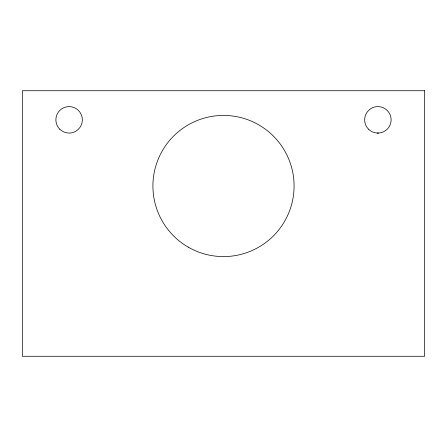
<?xml version="1.0" encoding="UTF-8"?>
<svg xmlns="http://www.w3.org/2000/svg" width="447" height="447" viewBox="0 0 447 447"><rect width="100%" height="100%" fill="white"/><g stroke="black" fill="none" stroke-linecap="round" stroke-linejoin="round"><path stroke-width="0.67" d="M377.156 133.072L378.609 133.072M424.65 90.724L22.35 90.724L22.35 356.276L424.65 356.276L424.65 90.724M188.209 247.13A70.581 70.581 0 0 0 294.081 186.002A70.581 70.581 0 0 0 188.209 124.881A70.581 70.581 0 0 0 188.209 247.13M368.535 129.194A13.231 13.231 0 0 0 390.672 123.26A13.231 13.231 0 0 0 374.469 107.056A13.231 13.231 0 0 0 368.535 129.194M59.753 129.194A13.231 13.231 0 0 0 81.89 123.26A13.231 13.231 0 0 0 65.681 107.056A13.231 13.231 0 0 0 59.753 129.194"/></g></svg>
